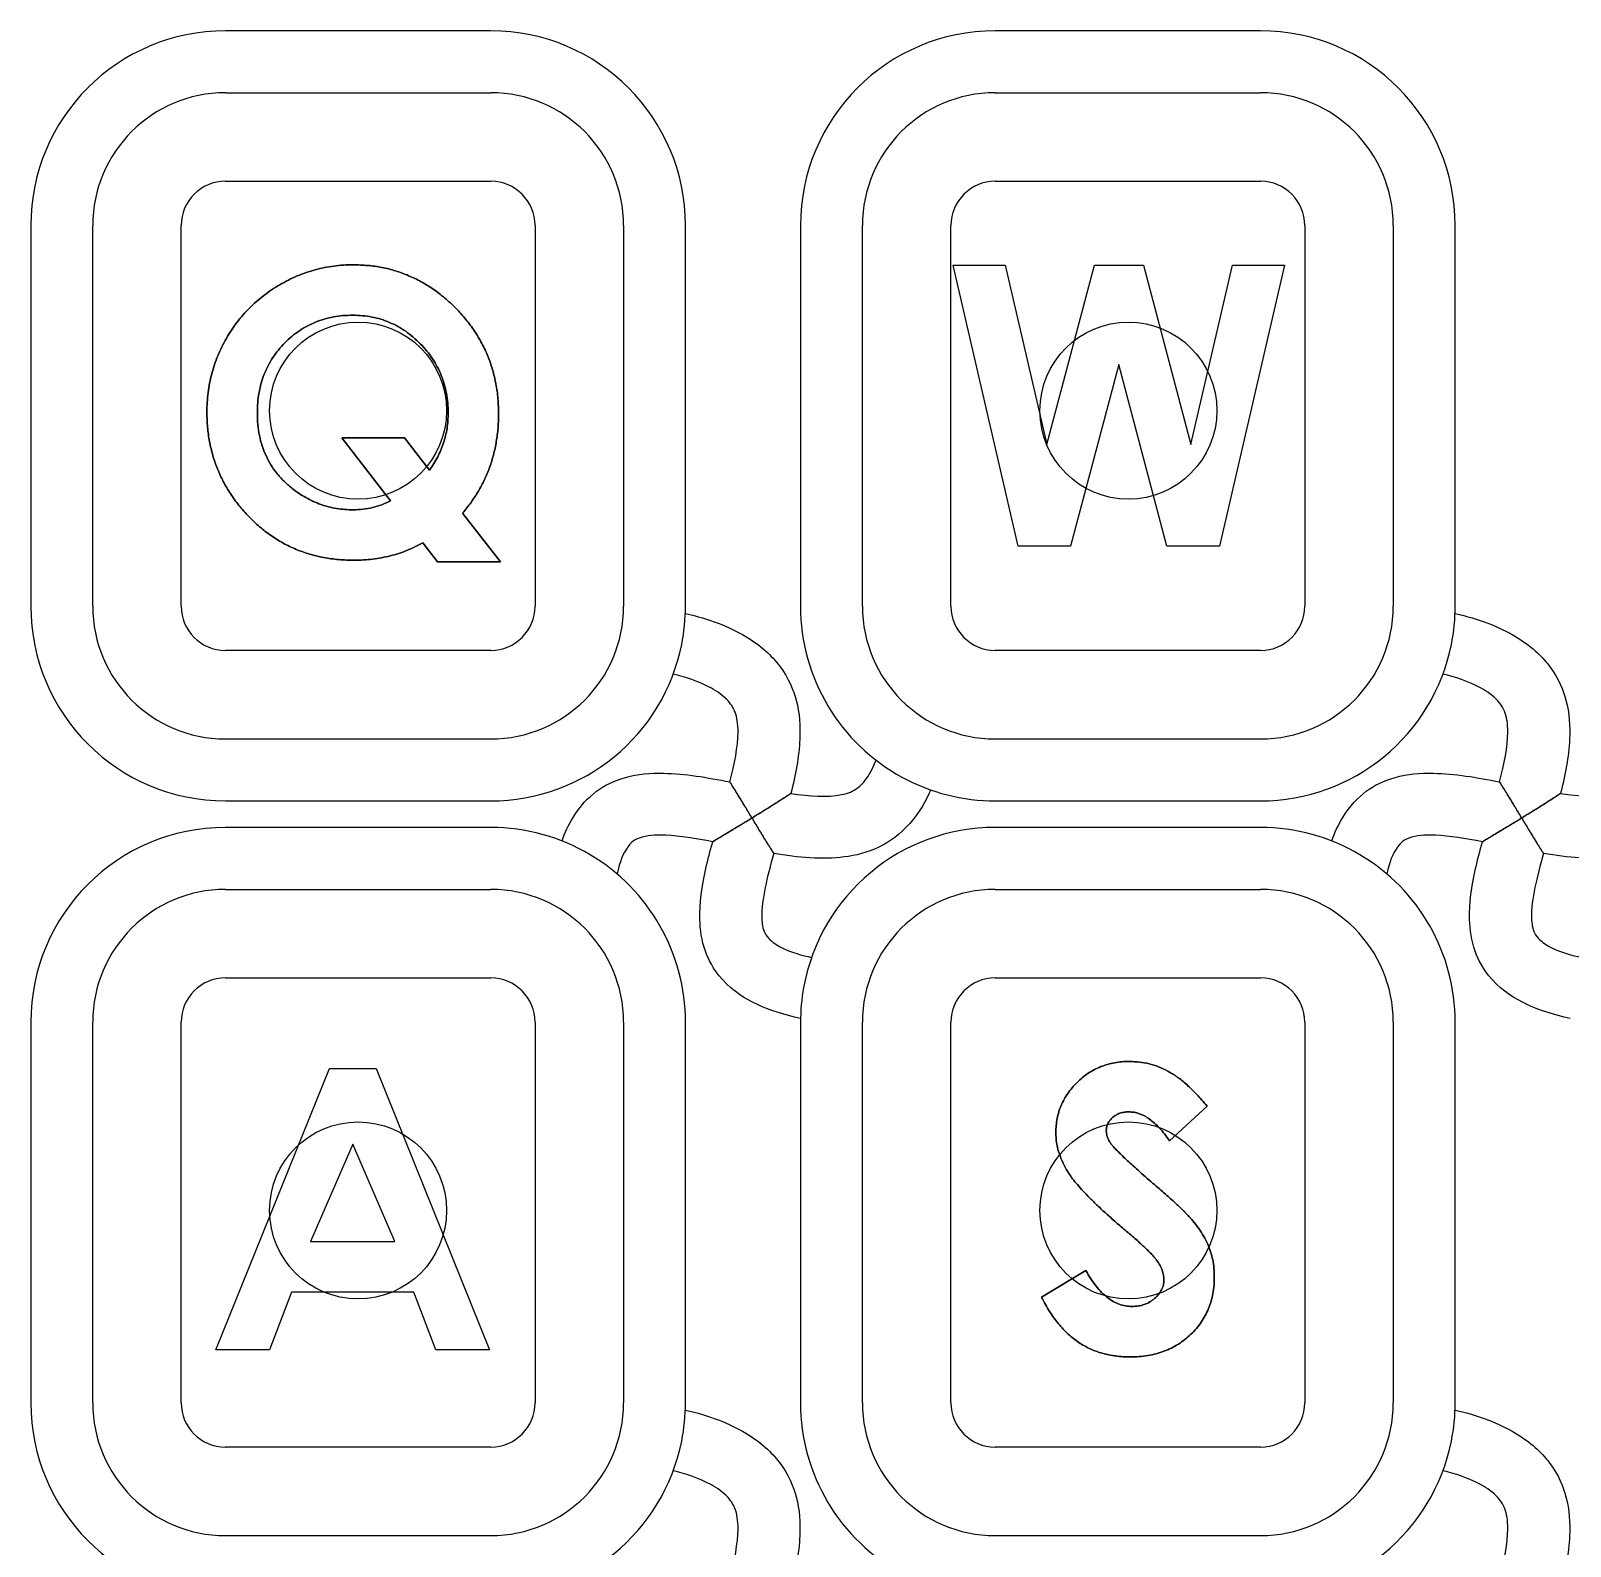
# Model space of a CAD drawing. Header units: millimetres. Extents: x -16.1 to 69.6, y -64.8 to -18.6.
# Drawn here: x -16.11 to 1.29, y -46.19 to -29.07 of the extents above; entities that cross this region are included whole.
import ezdxf

# ---------------------------------------------------------------- set-up
doc = ezdxf.new("R2010")
doc.units = ezdxf.units.MM
doc.linetypes.add('HIDDEN', pattern=[9.525, 6.35, -3.175])
doc.layers.get('0').update_dxf_attribs({"color": 137, "lineweight": 70, "true_color": 0x408080})
doc.layers.add('Hidden', color=254, linetype='HIDDEN', lineweight=70, true_color=0xd9d9d9)

msp = doc.modelspace()

# ---------------------------------------------------------------- linework, layer by layer
at = {"color": 254, "lineweight": -3, "true_color": 0xd9d9d9}
for p, q in [((-10.911, -29.074), (-13.911, -29.074)), ((-2.211, -29.074), (-5.211, -29.074)), ((-13.911, -29.774), (-10.911, -29.774)), ((-5.211, -29.774), (-2.211, -29.774)), ((-16.111, -31.274), (-16.111, -35.574)), ((-15.411, -35.574), (-15.411, -31.274)), ((-9.411, -31.274), (-9.411, -35.574)), ((-8.711, -35.574), (-8.711, -31.274)), ((-7.411, -31.274), (-7.411, -35.574)), ((-6.711, -35.574), (-6.711, -31.274)), ((-0.711, -31.274), (-0.711, -35.574)), ((-0.011, -35.574), (-0.011, -31.274)), ((-5.685, -31.721), (-5.097, -31.721)), ((-4.949, -34.896), (-5.685, -31.721)), ((-4.949, -34.896), (-5.685, -31.721)), ((-5.685, -31.721), (-5.097, -31.721)), ((-5.097, -31.721), (-4.627, -33.748)), ((-5.097, -31.721), (-4.627, -33.748)), ((-4.627, -33.748), (-4.088, -31.721)), ((-4.627, -33.748), (-4.088, -31.721)), ((-4.088, -31.721), (-3.534, -31.721)), ((-4.088, -31.721), (-3.534, -31.721)), ((-3.534, -31.721), (-2.998, -33.748)), ((-3.534, -31.721), (-2.998, -33.748)), ((-2.998, -33.748), (-2.53, -31.721)), ((-2.998, -33.748), (-2.53, -31.721)), ((-1.94, -31.721), (-2.675, -34.896)), ((-1.94, -31.721), (-2.675, -34.896)), ((-2.53, -31.721), (-1.94, -31.721)), ((-2.53, -31.721), (-1.94, -31.721)), ((-3.812, -32.844), (-4.358, -34.896)), ((-3.812, -32.844), (-4.358, -34.896)), ((-3.27, -34.896), (-3.812, -32.844)), ((-3.27, -34.896), (-3.812, -32.844)), ((-11.887, -33.671), (-12.596, -33.671)), ((-12.596, -33.671), (-12.044, -34.385)), ((-12.596, -33.671), (-11.887, -33.671)), ((-12.044, -34.385), (-12.596, -33.671)), ((-11.604, -34.037), (-11.887, -33.671)), ((-11.887, -33.671), (-11.604, -34.037)), ((-10.803, -35.074), (-11.23, -34.522)), ((-11.23, -34.522), (-10.803, -35.074)), ((-11.68, -34.858), (-11.512, -35.074)), ((-11.512, -35.074), (-11.68, -34.858)), ((-4.358, -34.896), (-4.949, -34.896)), ((-4.358, -34.896), (-4.949, -34.896)), ((-2.675, -34.896), (-3.27, -34.896)), ((-2.675, -34.896), (-3.27, -34.896)), ((-11.512, -35.074), (-10.803, -35.074)), ((-10.803, -35.074), (-11.512, -35.074)), ((-13.911, -37.074), (-10.911, -37.074)), ((-5.211, -37.074), (-2.211, -37.074)), ((-13.911, -37.774), (-10.911, -37.774)), ((-5.211, -37.774), (-2.211, -37.774)), ((-10.911, -38.074), (-13.911, -38.074)), ((-2.211, -38.074), (-5.211, -38.074)), ((-13.911, -38.774), (-10.911, -38.774)), ((-5.211, -38.774), (-2.211, -38.774)), ((-16.111, -40.274), (-16.111, -44.574)), ((-15.411, -44.574), (-15.411, -40.274)), ((-9.411, -40.274), (-9.411, -44.574)), ((-8.711, -44.574), (-8.711, -40.274)), ((-7.411, -40.274), (-7.411, -44.574)), ((-6.711, -44.574), (-6.711, -40.274)), ((-0.711, -40.274), (-0.711, -44.574)), ((-0.011, -44.574), (-0.011, -40.274)), ((-14.019, -43.974), (-12.736, -40.799)), ((-14.019, -43.974), (-12.736, -40.799)), ((-12.736, -40.799), (-12.207, -40.799)), ((-12.736, -40.799), (-12.207, -40.799)), ((-12.207, -40.799), (-10.925, -43.974)), ((-12.207, -40.799), (-10.925, -43.974)), ((-3.241, -41.613), (-2.815, -41.223)), ((-2.815, -41.223), (-3.241, -41.613)), ((-12.472, -41.651), (-12.948, -42.753)), ((-12.472, -41.651), (-12.948, -42.753)), ((-11.996, -42.753), (-12.472, -41.651)), ((-11.996, -42.753), (-12.472, -41.651)), ((-12.948, -42.753), (-11.996, -42.753)), ((-12.948, -42.753), (-11.996, -42.753)), ((-4.186, -43.078), (-4.688, -43.379)), ((-4.688, -43.379), (-4.186, -43.078)), ((-13.164, -43.323), (-13.411, -43.974)), ((-13.164, -43.323), (-13.411, -43.974)), ((-11.78, -43.323), (-13.164, -43.323)), ((-11.78, -43.323), (-13.164, -43.323)), ((-11.534, -43.974), (-11.78, -43.323)), ((-11.534, -43.974), (-11.78, -43.323)), ((-13.411, -43.974), (-14.019, -43.974)), ((-13.411, -43.974), (-14.019, -43.974)), ((-10.925, -43.974), (-11.534, -43.974)), ((-10.925, -43.974), (-11.534, -43.974)), ((-13.911, -46.074), (-10.911, -46.074)), ((-5.211, -46.074), (-2.211, -46.074))]:
    msp.add_line(p, q, dxfattribs=at)
for centre, radius, start, end in [((-13.911, -31.274), 2.2, 90, 180), ((-10.911, -31.274), 2.2, 360, 90), ((-5.211, -31.274), 2.2, 90, 180), ((-2.211, -31.274), 2.2, 360, 90), ((-13.911, -31.274), 1.5, 90, 180), ((-10.911, -31.274), 1.5, 360, 90), ((-5.211, -31.274), 1.5, 90, 180), ((-2.211, -31.274), 1.5, 360, 90), ((-13.911, -35.574), 2.2, 180, 270), ((-13.911, -35.574), 1.5, 180, 270), ((-10.911, -35.574), 1.5, 270, 360), ((-10.911, -35.574), 2.2, 348.6735, 360), ((-5.211, -35.574), 2.2, 180, 241.5672), ((-5.211, -35.574), 1.5, 180, 270), ((-2.211, -35.574), 1.5, 270, 360), ((-2.211, -35.574), 2.2, 348.6735, 360), ((-10.911, -35.574), 2.2, 270, 348.6735), ((-2.211, -35.574), 2.2, 270, 348.6735), ((-5.211, -35.574), 2.2, 241.5672, 270), ((-13.911, -40.274), 2.2, 90, 180), ((-10.911, -40.274), 2.2, 59.3326, 90), ((-5.211, -40.274), 2.2, 90, 169.6962), ((-2.211, -40.274), 2.2, 59.3326, 90), ((-10.911, -40.274), 2.2, 360, 59.3326), ((-2.211, -40.274), 2.2, 360, 59.3326), ((-13.911, -40.274), 1.5, 90, 180), ((-10.911, -40.274), 1.5, 360, 90), ((-5.211, -40.274), 1.5, 90, 180), ((-2.211, -40.274), 1.5, 360, 90), ((-5.211, -40.274), 2.2, 169.6962, 180), ((-13.911, -44.574), 2.2, 180, 270), ((-13.911, -44.574), 1.5, 180, 270), ((-10.911, -44.574), 1.5, 270, 360), ((-10.911, -44.574), 2.2, 348.6735, 360), ((-5.211, -44.574), 2.2, 180, 241.5672), ((-5.211, -44.574), 1.5, 180, 270), ((-2.211, -44.574), 1.5, 270, 360), ((-2.211, -44.574), 2.2, 348.6735, 360), ((-10.911, -44.574), 2.2, 270, 348.6735), ((-2.211, -44.574), 2.2, 270, 348.6735)]:
    msp.add_arc(centre, radius, start, end, dxfattribs=at)
for points, knots in [([(-12.467, -31.718), (-12.504, -31.718), (-12.577, -31.72), (-12.685, -31.73), (-12.791, -31.748), (-12.896, -31.772), (-12.999, -31.804), (-13.1, -31.843), (-13.199, -31.889), (-13.296, -31.942), (-13.389, -32), (-13.478, -32.064), (-13.562, -32.132), (-13.64, -32.206), (-13.713, -32.284), (-13.782, -32.367), (-13.843, -32.456), (-13.901, -32.548), (-13.953, -32.645), (-13.997, -32.744), (-14.036, -32.845), (-14.066, -32.948), (-14.091, -33.054), (-14.107, -33.162), (-14.119, -33.273), (-14.12, -33.348), (-14.12, -33.385)], [-1, -1, -1, -1, -0.957806, -0.916429, -0.875154, -0.834121, -0.792795, -0.751513, -0.709633, -0.667206, -0.624936, -0.583198, -0.541969, -0.500758, -0.459714, -0.418674, -0.377219, -0.335285, -0.293303, -0.251848, -0.210424, -0.16924, -0.127731, -0.085775, -0.043161, 0, 0, 0, 0]), ([(-14.12, -33.385), (-14.12, -33.348), (-14.119, -33.273), (-14.107, -33.162), (-14.091, -33.054), (-14.066, -32.948), (-14.036, -32.845), (-13.997, -32.744), (-13.953, -32.645), (-13.901, -32.548), (-13.843, -32.456), (-13.782, -32.367), (-13.713, -32.284), (-13.64, -32.206), (-13.562, -32.132), (-13.478, -32.064), (-13.389, -32), (-13.296, -31.942), (-13.199, -31.889), (-13.1, -31.843), (-12.999, -31.804), (-12.896, -31.772), (-12.791, -31.748), (-12.685, -31.73), (-12.577, -31.72), (-12.504, -31.718), (-12.467, -31.718)], [0, 0, 0, 0, 0.043161, 0.085775, 0.127731, 0.16924, 0.210424, 0.251848, 0.293303, 0.335285, 0.377219, 0.418674, 0.459714, 0.500758, 0.541969, 0.583198, 0.624936, 0.667206, 0.709633, 0.751513, 0.792795, 0.834121, 0.875154, 0.916429, 0.957806, 1, 1, 1, 1]), ([(-10.823, -33.402), (-10.825, -33.345), (-10.827, -33.231), (-10.851, -33.064), (-10.889, -32.904), (-10.941, -32.75), (-11.011, -32.604), (-11.094, -32.464), (-11.193, -32.331), (-11.306, -32.206), (-11.429, -32.092), (-11.559, -31.992), (-11.696, -31.907), (-11.839, -31.838), (-11.987, -31.783), (-12.142, -31.745), (-12.303, -31.722), (-12.412, -31.719), (-12.467, -31.718)], [-1, -1, -1, -1, -0.9338585, -0.8698532, -0.8074521, -0.7455309, -0.6840233, -0.6220297, -0.5591579, -0.4943154, -0.429682, -0.3672946, -0.3060852, -0.2458927, -0.1856409, -0.1250716, -0.063472, 0, 0, 0, 0]), ([(-12.467, -31.718), (-12.412, -31.719), (-12.303, -31.722), (-12.142, -31.745), (-11.987, -31.783), (-11.839, -31.838), (-11.696, -31.907), (-11.559, -31.992), (-11.429, -32.092), (-11.306, -32.206), (-11.193, -32.331), (-11.094, -32.464), (-11.011, -32.604), (-10.941, -32.75), (-10.889, -32.904), (-10.851, -33.064), (-10.827, -33.231), (-10.825, -33.345), (-10.823, -33.402)], [0, 0, 0, 0, 0.063472, 0.1250716, 0.1856409, 0.2458927, 0.3060852, 0.3672946, 0.429682, 0.4943154, 0.5591579, 0.6220297, 0.6840233, 0.7455309, 0.8074521, 0.8698532, 0.9338585, 1, 1, 1, 1]), ([(-13.55, -33.393), (-13.549, -33.354), (-13.548, -33.277), (-13.532, -33.164), (-13.509, -33.056), (-13.475, -32.954), (-13.43, -32.857), (-13.377, -32.765), (-13.313, -32.679), (-13.241, -32.598), (-13.162, -32.526), (-13.077, -32.462), (-12.987, -32.408), (-12.893, -32.364), (-12.793, -32.329), (-12.689, -32.305), (-12.581, -32.29), (-12.507, -32.288), (-12.469, -32.287)], [-1, -1, -1, -1, -0.931897, -0.866618, -0.802911, -0.740922, -0.679864, -0.618552, -0.556982, -0.494217, -0.431478, -0.370279, -0.310233, -0.250177, -0.189811, -0.128255, -0.065163, 0, 0, 0, 0]), ([(-12.469, -32.287), (-12.507, -32.288), (-12.581, -32.29), (-12.689, -32.305), (-12.793, -32.329), (-12.893, -32.364), (-12.987, -32.408), (-13.077, -32.462), (-13.162, -32.526), (-13.241, -32.598), (-13.313, -32.679), (-13.377, -32.765), (-13.43, -32.857), (-13.475, -32.954), (-13.509, -33.056), (-13.532, -33.164), (-13.548, -33.277), (-13.549, -33.354), (-13.55, -33.393)], [0, 0, 0, 0, 0.065163, 0.128255, 0.189811, 0.250177, 0.310233, 0.370279, 0.431478, 0.494217, 0.556982, 0.618552, 0.679864, 0.740922, 0.802911, 0.866618, 0.931897, 1, 1, 1, 1]), ([(-12.469, -32.287), (-12.433, -32.288), (-12.361, -32.29), (-12.255, -32.306), (-12.153, -32.331), (-12.055, -32.367), (-11.961, -32.412), (-11.872, -32.468), (-11.787, -32.534), (-11.707, -32.609), (-11.633, -32.691), (-11.569, -32.778), (-11.514, -32.87), (-11.47, -32.966), (-11.436, -33.067), (-11.411, -33.171), (-11.396, -33.281), (-11.394, -33.355), (-11.393, -33.393)], [-1, -1, -1, -1, -0.936204, -0.874061, -0.813404, -0.753039, -0.692555, -0.631485, -0.569158, -0.504675, -0.440122, -0.37706, -0.315425, -0.253915, -0.192401, -0.129943, -0.066016, 0, 0, 0, 0]), ([(-11.393, -33.393), (-11.394, -33.355), (-11.396, -33.281), (-11.411, -33.171), (-11.436, -33.067), (-11.47, -32.966), (-11.514, -32.87), (-11.569, -32.778), (-11.633, -32.691), (-11.707, -32.609), (-11.787, -32.534), (-11.872, -32.468), (-11.961, -32.412), (-12.055, -32.367), (-12.153, -32.331), (-12.255, -32.306), (-12.361, -32.29), (-12.433, -32.288), (-12.469, -32.287)], [0, 0, 0, 0, 0.066016, 0.129943, 0.192401, 0.253915, 0.315425, 0.37706, 0.440122, 0.504675, 0.569158, 0.631485, 0.692555, 0.753039, 0.813404, 0.874061, 0.936204, 1, 1, 1, 1]), ([(-14.12, -33.385), (-14.119, -33.441), (-14.116, -33.552), (-14.093, -33.714), (-14.056, -33.871), (-14.004, -34.022), (-13.937, -34.167), (-13.855, -34.305), (-13.759, -34.438), (-13.648, -34.563), (-13.527, -34.679), (-13.397, -34.779), (-13.259, -34.865), (-13.113, -34.935), (-12.96, -34.989), (-12.798, -35.027), (-12.63, -35.051), (-12.515, -35.054), (-12.456, -35.055)], [-1, -1, -1, -1, -0.9360184, -0.8739427, -0.812752, -0.7525725, -0.6920202, -0.6310247, -0.5687962, -0.504638, -0.4405886, -0.378266, -0.3167257, -0.2555422, -0.1939005, -0.1311846, -0.066884, 0, 0, 0, 0]), ([(-12.456, -35.055), (-12.515, -35.054), (-12.63, -35.051), (-12.798, -35.027), (-12.96, -34.989), (-13.113, -34.935), (-13.259, -34.865), (-13.397, -34.779), (-13.527, -34.679), (-13.648, -34.563), (-13.759, -34.438), (-13.855, -34.305), (-13.937, -34.167), (-14.004, -34.022), (-14.056, -33.871), (-14.093, -33.714), (-14.116, -33.552), (-14.119, -33.441), (-14.12, -33.385)], [0, 0, 0, 0, 0.066884, 0.1311846, 0.1939005, 0.2555422, 0.3167257, 0.378266, 0.4405886, 0.504638, 0.5687962, 0.6310247, 0.6920202, 0.7525725, 0.812752, 0.8739427, 0.9360184, 1, 1, 1, 1]), ([(-13.159, -34.241), (-13.19, -34.215), (-13.252, -34.163), (-13.332, -34.073), (-13.4, -33.978), (-13.454, -33.874), (-13.498, -33.764), (-13.529, -33.646), (-13.547, -33.522), (-13.549, -33.436), (-13.55, -33.393)], [-1, -1, -1, -1, -0.873503, -0.750765, -0.630171, -0.509749, -0.388315, -0.264099, -0.134756, 0, 0, 0, 0]), ([(-13.55, -33.393), (-13.549, -33.436), (-13.547, -33.522), (-13.529, -33.646), (-13.498, -33.764), (-13.454, -33.874), (-13.4, -33.978), (-13.332, -34.073), (-13.252, -34.163), (-13.19, -34.215), (-13.159, -34.241)], [0, 0, 0, 0, 0.134756, 0.264099, 0.388315, 0.509749, 0.630171, 0.750765, 0.873503, 1, 1, 1, 1]), ([(-11.393, -33.393), (-11.394, -33.422), (-11.395, -33.48), (-11.405, -33.565), (-11.422, -33.649), (-11.445, -33.731), (-11.475, -33.811), (-11.511, -33.888), (-11.554, -33.965), (-11.587, -34.013), (-11.604, -34.037)], [-1, -1, -1, -1, -0.873544, -0.749061, -0.624961, -0.50231, -0.379125, -0.254913, -0.128942, 0, 0, 0, 0]), ([(-11.604, -34.037), (-11.587, -34.013), (-11.554, -33.965), (-11.511, -33.888), (-11.475, -33.811), (-11.445, -33.731), (-11.422, -33.649), (-11.405, -33.565), (-11.395, -33.48), (-11.394, -33.422), (-11.393, -33.393)], [0, 0, 0, 0, 0.128942, 0.254913, 0.379125, 0.50231, 0.624961, 0.749061, 0.873544, 1, 1, 1, 1]), ([(-11.23, -34.522), (-11.198, -34.482), (-11.133, -34.404), (-11.051, -34.277), (-10.98, -34.145), (-10.923, -34.007), (-10.878, -33.864), (-10.847, -33.715), (-10.827, -33.56), (-10.824, -33.456), (-10.823, -33.402)], [-1, -1, -1, -1, -0.87397, -0.749815, -0.627839, -0.505616, -0.383037, -0.258056, -0.131206, 0, 0, 0, 0]), ([(-10.823, -33.402), (-10.824, -33.456), (-10.827, -33.56), (-10.847, -33.715), (-10.878, -33.864), (-10.923, -34.007), (-10.98, -34.145), (-11.051, -34.277), (-11.133, -34.404), (-11.198, -34.482), (-11.23, -34.522)], [0, 0, 0, 0, 0.131206, 0.258056, 0.383037, 0.505616, 0.627839, 0.749815, 0.87397, 1, 1, 1, 1]), ([(-12.465, -34.486), (-12.497, -34.485), (-12.56, -34.483), (-12.654, -34.471), (-12.745, -34.453), (-12.833, -34.426), (-12.919, -34.391), (-13.002, -34.349), (-13.083, -34.3), (-13.134, -34.261), (-13.159, -34.241)], [-1, -1, -1, -1, -0.8719792, -0.7473586, -0.6235787, -0.5013773, -0.3782019, -0.2546919, -0.1284322, 0, 0, 0, 0]), ([(-13.159, -34.241), (-13.134, -34.261), (-13.083, -34.3), (-13.002, -34.349), (-12.919, -34.391), (-12.833, -34.426), (-12.745, -34.453), (-12.654, -34.471), (-12.56, -34.483), (-12.497, -34.485), (-12.465, -34.486)], [0, 0, 0, 0, 0.1284322, 0.2546919, 0.3782019, 0.5013773, 0.6235787, 0.7473586, 0.8719792, 1, 1, 1, 1]), ([(-12.044, -34.385), (-12.077, -34.401), (-12.143, -34.431), (-12.248, -34.462), (-12.355, -34.482), (-12.428, -34.484), (-12.465, -34.486)], [-1, -1, -1, -1, -0.74988, -0.501639, -0.252738, 0, 0, 0, 0]), ([(-12.465, -34.486), (-12.428, -34.484), (-12.355, -34.482), (-12.248, -34.462), (-12.143, -34.431), (-12.077, -34.401), (-12.044, -34.385)], [0, 0, 0, 0, 0.252738, 0.501639, 0.74988, 1, 1, 1, 1]), ([(-12.456, -35.055), (-12.421, -35.055), (-12.351, -35.053), (-12.248, -35.045), (-12.147, -35.028), (-12.048, -35.007), (-11.952, -34.98), (-11.859, -34.945), (-11.768, -34.905), (-11.709, -34.873), (-11.68, -34.858)], [-1, -1, -1, -1, -0.869667, -0.741276, -0.615738, -0.491205, -0.368746, -0.245846, -0.123213, 0, 0, 0, 0]), ([(-11.68, -34.858), (-11.709, -34.873), (-11.768, -34.905), (-11.859, -34.945), (-11.952, -34.98), (-12.048, -35.007), (-12.147, -35.028), (-12.248, -35.045), (-12.351, -35.053), (-12.421, -35.055), (-12.456, -35.055)], [0, 0, 0, 0, 0.123213, 0.245846, 0.368746, 0.491205, 0.615738, 0.741276, 0.869667, 1, 1, 1, 1]), ([(-8.712, -35.656), (-8.447, -35.717), (-8.219, -35.803), (-7.857, -36.02), (-7.736, -36.134), (-7.541, -36.39), (-7.488, -36.528), (-7.421, -36.782), (-7.412, -36.932), (-7.428, -37.275), (-7.467, -37.481), (-7.52, -37.69)], [0.000002828, 0.000002828, 0.000002828, 0.000002828, 0.000819456, 0.000819456, 0.001568226, 0.001568226, 0.002499015, 0.002499015, 0.003742134, 0.003742134, 0.005425656, 0.005425656, 0.005425656, 0.005425656]), ([(-0.012, -35.656), (0.253, -35.717), (0.481, -35.803), (0.843, -36.02), (0.964, -36.134), (1.159, -36.39), (1.212, -36.528), (1.279, -36.782), (1.288, -36.932), (1.272, -37.275), (1.233, -37.481), (1.18, -37.69)], [0.000002828, 0.000002828, 0.000002828, 0.000002828, 0.000819456, 0.000819456, 0.001568226, 0.001568226, 0.002499015, 0.002499015, 0.003742134, 0.003742134, 0.005425656, 0.005425656, 0.005425656, 0.005425656]), ([(-8.209, -37.56), (-8.156, -37.356), (-8.118, -37.162), (-8.116, -36.9), (-8.129, -36.828), (-8.163, -36.738), (-8.185, -36.693), (-8.283, -36.586), (-8.35, -36.538), (-8.559, -36.423), (-8.723, -36.373), (-8.849, -36.343)], [0.000327034, 0.000327034, 0.000327034, 0.000327034, 0.000976371, 0.000976371, 0.001368265, 0.001368265, 0.001620602, 0.001620602, 0.001917694, 0.001917694, 0.002526456, 0.002526456, 0.002526456, 0.002526456]), ([(0.491, -37.56), (0.544, -37.356), (0.582, -37.162), (0.584, -36.9), (0.571, -36.828), (0.537, -36.738), (0.515, -36.693), (0.417, -36.586), (0.35, -36.538), (0.141, -36.423), (-0.023, -36.373), (-0.149, -36.343)], [0.000327034, 0.000327034, 0.000327034, 0.000327034, 0.000976371, 0.000976371, 0.001368265, 0.001368265, 0.001620602, 0.001620602, 0.001917694, 0.001917694, 0.002526456, 0.002526456, 0.002526456, 0.002526456]), ([(-7.52, -37.69), (-7.305, -37.722), (-7.102, -37.735), (-6.866, -37.687), (-6.816, -37.662), (-6.748, -37.615), (-6.707, -37.58), (-6.615, -37.452), (-6.58, -37.376), (-6.557, -37.314)], [0.000381157, 0.000381157, 0.000381157, 0.000381157, 0.001045418, 0.001045418, 0.001394921, 0.001394921, 0.001747637, 0.001747637, 0.002152629, 0.002152629, 0.002152629, 0.002152629]), ([(1.18, -37.69), (1.395, -37.722), (1.598, -37.735), (1.834, -37.687), (1.884, -37.662), (1.952, -37.615), (1.993, -37.58), (2.085, -37.452), (2.12, -37.376), (2.143, -37.314)], [0.000381157, 0.000381157, 0.000381157, 0.000381157, 0.001045418, 0.001045418, 0.001394921, 0.001394921, 0.001747637, 0.001747637, 0.002152629, 0.002152629, 0.002152629, 0.002152629]), ([(-10.106, -38.226), (-10.074, -38.134), (-10.033, -38.045), (-9.902, -37.83), (-9.81, -37.735), (-9.63, -37.602), (-9.524, -37.546), (-9.251, -37.471), (-9.106, -37.459), (-8.719, -37.466), (-8.465, -37.509), (-8.209, -37.56)], [0.000236586, 0.000236586, 0.000236586, 0.000236586, 0.000528899, 0.000528899, 0.000990963, 0.000990963, 0.001412118, 0.001412118, 0.001840691, 0.001840691, 0.002531894, 0.002531894, 0.002531894, 0.002531894]), ([(-7.96, -37.967), (-7.983, -37.928), (-8.019, -37.87), (-8.066, -37.792), (-8.101, -37.734), (-8.149, -37.656), (-8.185, -37.598), (-8.209, -37.56)], [-0.0000034663, -0.0000034663, -0.0000034663, -0.0000034663, 0.0002105346, 0.000317535, 0.0004245354, 0.0005315359, 0.0007455367, 0.0007455367, 0.0007455367, 0.0007455367]), ([(-1.406, -38.226), (-1.374, -38.134), (-1.333, -38.045), (-1.202, -37.83), (-1.11, -37.735), (-0.93, -37.602), (-0.824, -37.546), (-0.551, -37.471), (-0.406, -37.459), (-0.019, -37.466), (0.235, -37.509), (0.491, -37.56)], [0.000236586, 0.000236586, 0.000236586, 0.000236586, 0.000528899, 0.000528899, 0.000990963, 0.000990963, 0.001412118, 0.001412118, 0.001840691, 0.001840691, 0.002531894, 0.002531894, 0.002531894, 0.002531894]), ([(0.74, -37.967), (0.717, -37.928), (0.681, -37.87), (0.634, -37.792), (0.599, -37.734), (0.551, -37.656), (0.515, -37.598), (0.491, -37.56)], [-0.0000034663, -0.0000034663, -0.0000034663, -0.0000034663, 0.0002105346, 0.000317535, 0.0004245354, 0.0005315359, 0.0007455367, 0.0007455367, 0.0007455367, 0.0007455367]), ([(-7.52, -37.69), (-7.561, -37.718), (-7.623, -37.758), (-7.707, -37.811), (-7.77, -37.851), (-7.854, -37.903), (-7.917, -37.941), (-7.96, -37.967)], [0.0007914947, 0.0007914947, 0.0007914947, 0.0007914947, 0.0010182635, 0.0011316479, 0.0012450324, 0.0013584168, 0.0015851857, 0.0015851857, 0.0015851857, 0.0015851857]), ([(-5.938, -37.649), (-5.991, -37.772), (-6.068, -37.908), (-6.285, -38.152), (-6.402, -38.237), (-6.656, -38.359), (-6.791, -38.392), (-7.166, -38.439), (-7.435, -38.414), (-7.713, -38.369)], [0.000092008, 0.000092008, 0.000092008, 0.000092008, 0.000456488, 0.000456488, 0.000803951, 0.000803951, 0.001166887, 0.001166887, 0.001880234, 0.001880234, 0.001880234, 0.001880234]), ([(1.18, -37.69), (1.139, -37.718), (1.077, -37.758), (0.993, -37.811), (0.93, -37.851), (0.846, -37.903), (0.783, -37.941), (0.74, -37.967)], [0.0007914947, 0.0007914947, 0.0007914947, 0.0007914947, 0.0010182635, 0.0011316479, 0.0012450324, 0.0013584168, 0.0015851857, 0.0015851857, 0.0015851857, 0.0015851857]), ([(2.762, -37.649), (2.709, -37.772), (2.632, -37.908), (2.415, -38.152), (2.298, -38.237), (2.044, -38.359), (1.909, -38.392), (1.534, -38.439), (1.265, -38.414), (0.987, -38.369)], [0.000092008, 0.000092008, 0.000092008, 0.000092008, 0.000456488, 0.000456488, 0.000803951, 0.000803951, 0.001166887, 0.001166887, 0.001880234, 0.001880234, 0.001880234, 0.001880234]), ([(-8.403, -38.235), (-8.361, -38.209), (-8.298, -38.171), (-8.213, -38.12), (-8.15, -38.082), (-8.065, -38.031), (-8.002, -37.993), (-7.96, -37.967)], [0.0007893728, 0.0007893728, 0.0007893728, 0.0007893728, 0.0010155213, 0.0011285956, 0.0012416698, 0.0013547441, 0.0015808926, 0.0015808926, 0.0015808926, 0.0015808926]), ([(-7.96, -37.967), (-7.937, -38.005), (-7.902, -38.063), (-7.855, -38.14), (-7.82, -38.197), (-7.773, -38.274), (-7.737, -38.331), (-7.713, -38.369)], [-0.0000034661, -0.0000034661, -0.0000034661, -0.0000034661, 0.0002097471, 0.0003163537, 0.0004229602, 0.0005295668, 0.00074278, 0.00074278, 0.00074278, 0.00074278]), ([(0.297, -38.235), (0.339, -38.209), (0.402, -38.171), (0.487, -38.12), (0.55, -38.082), (0.635, -38.031), (0.698, -37.993), (0.74, -37.967)], [0.0007893728, 0.0007893728, 0.0007893728, 0.0007893728, 0.0010155213, 0.0011285956, 0.0012416698, 0.0013547441, 0.0015808926, 0.0015808926, 0.0015808926, 0.0015808926]), ([(0.74, -37.967), (0.763, -38.005), (0.798, -38.063), (0.845, -38.14), (0.88, -38.197), (0.927, -38.274), (0.963, -38.331), (0.987, -38.369)], [-0.0000034661, -0.0000034661, -0.0000034661, -0.0000034661, 0.0002097471, 0.0003163537, 0.0004229602, 0.0005295668, 0.00074278, 0.00074278, 0.00074278, 0.00074278]), ([(-8.403, -38.235), (-8.594, -38.199), (-8.775, -38.169), (-9.011, -38.159), (-9.115, -38.16), (-9.251, -38.197), (-9.282, -38.214), (-9.324, -38.247), (-9.351, -38.273), (-9.436, -38.407), (-9.468, -38.523), (-9.484, -38.599)], [0.000387385, 0.000387385, 0.000387385, 0.000387385, 0.000988069, 0.000988069, 0.001280582, 0.001280582, 0.001454996, 0.001454996, 0.001624699, 0.001624699, 0.001965327, 0.001965327, 0.001965327, 0.001965327]), ([(-7.41, -40.231), (-7.598, -40.192), (-7.763, -40.14), (-8.028, -40.014), (-8.172, -39.927), (-8.4, -39.675), (-8.455, -39.557), (-8.529, -39.35), (-8.545, -39.227), (-8.553, -38.93), (-8.526, -38.738), (-8.458, -38.439), (-8.431, -38.337), (-8.403, -38.235)], [0.000002739, 0.000002739, 0.000002739, 0.000002739, 0.000579261, 0.000579261, 0.00107504, 0.00107504, 0.001516362, 0.001516362, 0.002133538, 0.002133538, 0.003101776, 0.003101776, 0.003591375, 0.003591375, 0.003591375, 0.003591375]), ([(0.297, -38.235), (0.106, -38.199), (-0.075, -38.169), (-0.311, -38.159), (-0.415, -38.16), (-0.551, -38.197), (-0.582, -38.214), (-0.624, -38.247), (-0.651, -38.273), (-0.736, -38.407), (-0.768, -38.523), (-0.784, -38.599)], [0.000387385, 0.000387385, 0.000387385, 0.000387385, 0.000988069, 0.000988069, 0.001280582, 0.001280582, 0.001454996, 0.001454996, 0.001624699, 0.001624699, 0.001965327, 0.001965327, 0.001965327, 0.001965327]), ([(1.29, -40.231), (1.102, -40.192), (0.937, -40.14), (0.672, -40.014), (0.528, -39.927), (0.3, -39.675), (0.245, -39.557), (0.171, -39.35), (0.155, -39.227), (0.147, -38.93), (0.174, -38.738), (0.242, -38.439), (0.269, -38.337), (0.297, -38.235)], [0.000002739, 0.000002739, 0.000002739, 0.000002739, 0.000579261, 0.000579261, 0.00107504, 0.00107504, 0.001516362, 0.001516362, 0.002133538, 0.002133538, 0.003101776, 0.003101776, 0.003591375, 0.003591375, 0.003591375, 0.003591375]), ([(-7.713, -38.369), (-7.789, -38.634), (-7.852, -38.892), (-7.848, -39.134), (-7.843, -39.197), (-7.813, -39.271), (-7.798, -39.299), (-7.729, -39.371), (-7.678, -39.403), (-7.52, -39.485), (-7.385, -39.521), (-7.285, -39.542)], [0.000314466, 0.000314466, 0.000314466, 0.000314466, 0.001136934, 0.001136934, 0.001344298, 0.001344298, 0.001436388, 0.001436388, 0.001557454, 0.001557454, 0.001859731, 0.001859731, 0.001859731, 0.001859731]), ([(0.987, -38.369), (0.911, -38.634), (0.848, -38.892), (0.852, -39.134), (0.857, -39.197), (0.887, -39.271), (0.902, -39.299), (0.971, -39.371), (1.022, -39.403), (1.18, -39.485), (1.315, -39.521), (1.415, -39.542)], [0.000314466, 0.000314466, 0.000314466, 0.000314466, 0.001136934, 0.001136934, 0.001344298, 0.001344298, 0.001436388, 0.001436388, 0.001557454, 0.001557454, 0.001859731, 0.001859731, 0.001859731, 0.001859731]), ([(-3.692, -40.718), (-3.72, -40.718), (-3.777, -40.72), (-3.86, -40.731), (-3.94, -40.749), (-4.017, -40.775), (-4.09, -40.809), (-4.159, -40.85), (-4.225, -40.899), (-4.286, -40.954), (-4.341, -41.014), (-4.391, -41.078), (-4.432, -41.145), (-4.466, -41.214), (-4.493, -41.287), (-4.511, -41.363), (-4.523, -41.442), (-4.524, -41.496), (-4.525, -41.523)], [-1, -1, -1, -1, -0.932887, -0.868252, -0.804991, -0.742473, -0.680495, -0.618605, -0.555499, -0.491262, -0.427421, -0.3652, -0.304319, -0.244567, -0.184841, -0.124457, -0.063173, 0, 0, 0, 0]), ([(-4.525, -41.523), (-4.524, -41.496), (-4.523, -41.442), (-4.511, -41.363), (-4.493, -41.287), (-4.466, -41.214), (-4.432, -41.145), (-4.391, -41.078), (-4.341, -41.014), (-4.286, -40.954), (-4.225, -40.899), (-4.159, -40.85), (-4.09, -40.809), (-4.017, -40.775), (-3.94, -40.749), (-3.86, -40.731), (-3.777, -40.72), (-3.72, -40.718), (-3.692, -40.718)], [0, 0, 0, 0, 0.063173, 0.124457, 0.184841, 0.244567, 0.304319, 0.3652, 0.427421, 0.491262, 0.555499, 0.618605, 0.680495, 0.742473, 0.804991, 0.868252, 0.932887, 1, 1, 1, 1]), ([(-2.815, -41.223), (-2.835, -41.2), (-2.873, -41.155), (-2.931, -41.091), (-2.989, -41.033), (-3.044, -40.98), (-3.099, -40.933), (-3.153, -40.892), (-3.206, -40.856), (-3.275, -40.817), (-3.362, -40.776), (-3.47, -40.743), (-3.58, -40.722), (-3.654, -40.719), (-3.692, -40.718)], [-1, -1, -1, -1, -0.913133, -0.830753, -0.753159, -0.679821, -0.611431, -0.546559, -0.485857, -0.428556, -0.319777, -0.212977, -0.10691, 0, 0, 0, 0]), ([(-3.692, -40.718), (-3.654, -40.719), (-3.58, -40.722), (-3.47, -40.743), (-3.362, -40.776), (-3.275, -40.817), (-3.206, -40.856), (-3.153, -40.892), (-3.099, -40.933), (-3.044, -40.98), (-2.989, -41.033), (-2.931, -41.091), (-2.873, -41.155), (-2.835, -41.2), (-2.815, -41.223)], [0, 0, 0, 0, 0.10691, 0.212977, 0.319777, 0.428556, 0.485857, 0.546559, 0.611431, 0.679821, 0.753159, 0.830753, 0.913133, 1, 1, 1, 1]), ([(-3.955, -41.495), (-3.954, -41.482), (-3.952, -41.456), (-3.938, -41.418), (-3.914, -41.383), (-3.884, -41.35), (-3.845, -41.322), (-3.801, -41.301), (-3.751, -41.289), (-3.716, -41.288), (-3.698, -41.287)], [-1, -1, -1, -1, -0.893266, -0.784401, -0.671583, -0.54738, -0.416634, -0.285993, -0.148126, 0, 0, 0, 0]), ([(-3.698, -41.287), (-3.716, -41.288), (-3.751, -41.289), (-3.801, -41.301), (-3.845, -41.322), (-3.884, -41.35), (-3.914, -41.383), (-3.938, -41.418), (-3.952, -41.456), (-3.954, -41.482), (-3.955, -41.495)], [0, 0, 0, 0, 0.148126, 0.285993, 0.416634, 0.54738, 0.671583, 0.784401, 0.893266, 1, 1, 1, 1]), ([(-3.698, -41.287), (-3.679, -41.288), (-3.639, -41.29), (-3.581, -41.307), (-3.522, -41.332), (-3.465, -41.369), (-3.408, -41.415), (-3.351, -41.472), (-3.295, -41.538), (-3.26, -41.587), (-3.241, -41.613)], [-1, -1, -1, -1, -0.900293, -0.797573, -0.689077, -0.573381, -0.448433, -0.311824, -0.16242, 0, 0, 0, 0]), ([(-3.241, -41.613), (-3.26, -41.587), (-3.295, -41.538), (-3.351, -41.472), (-3.408, -41.415), (-3.465, -41.369), (-3.522, -41.332), (-3.581, -41.307), (-3.639, -41.29), (-3.679, -41.288), (-3.698, -41.287)], [0, 0, 0, 0, 0.16242, 0.311824, 0.448433, 0.573381, 0.689077, 0.797573, 0.900293, 1, 1, 1, 1]), ([(-4.525, -41.523), (-4.523, -41.561), (-4.52, -41.639), (-4.49, -41.755), (-4.443, -41.871), (-4.39, -41.967), (-4.334, -42.047), (-4.28, -42.113), (-4.215, -42.186), (-4.138, -42.264), (-4.051, -42.35), (-3.952, -42.44), (-3.843, -42.537), (-3.765, -42.603), (-3.725, -42.637)], [-1, -1, -1, -1, -0.918925, -0.835278, -0.747804, -0.654726, -0.602523, -0.54214, -0.473447, -0.395959, -0.309902, -0.215201, -0.112125, 0, 0, 0, 0]), ([(-3.725, -42.637), (-3.765, -42.603), (-3.843, -42.537), (-3.952, -42.44), (-4.051, -42.35), (-4.138, -42.264), (-4.215, -42.186), (-4.28, -42.113), (-4.334, -42.047), (-4.39, -41.967), (-4.443, -41.871), (-4.49, -41.755), (-4.52, -41.639), (-4.523, -41.561), (-4.525, -41.523)], [0, 0, 0, 0, 0.112125, 0.215201, 0.309902, 0.395959, 0.473447, 0.54214, 0.602523, 0.654726, 0.747804, 0.835278, 0.918925, 1, 1, 1, 1]), ([(-3.902, -41.647), (-3.91, -41.636), (-3.926, -41.612), (-3.942, -41.574), (-3.953, -41.535), (-3.954, -41.509), (-3.955, -41.495)], [-1, -1, -1, -1, -0.737838, -0.487115, -0.241881, 0, 0, 0, 0]), ([(-3.955, -41.495), (-3.954, -41.509), (-3.953, -41.535), (-3.942, -41.574), (-3.926, -41.612), (-3.91, -41.636), (-3.902, -41.647)], [0, 0, 0, 0, 0.241881, 0.487115, 0.737838, 1, 1, 1, 1]), ([(-3.471, -42.057), (-3.499, -42.032), (-3.554, -41.984), (-3.63, -41.916), (-3.698, -41.855), (-3.756, -41.8), (-3.806, -41.753), (-3.846, -41.711), (-3.878, -41.678), (-3.895, -41.657), (-3.902, -41.647)], [-1, -1, -1, -1, -0.809243, -0.635967, -0.483179, -0.349411, -0.233805, -0.136349, -0.059234, 0, 0, 0, 0]), ([(-3.902, -41.647), (-3.895, -41.657), (-3.878, -41.678), (-3.846, -41.711), (-3.806, -41.753), (-3.756, -41.8), (-3.698, -41.855), (-3.63, -41.916), (-3.554, -41.984), (-3.499, -42.032), (-3.471, -42.057)], [0, 0, 0, 0, 0.059234, 0.136349, 0.233805, 0.349411, 0.483179, 0.635967, 0.809243, 1, 1, 1, 1]), ([(-3.062, -42.423), (-3.069, -42.416), (-3.087, -42.398), (-3.117, -42.37), (-3.156, -42.334), (-3.202, -42.291), (-3.258, -42.242), (-3.321, -42.186), (-3.394, -42.124), (-3.444, -42.08), (-3.471, -42.057)], [-1, -1, -1, -1, -0.9426745, -0.8656772, -0.7706242, -0.6550121, -0.5204573, -0.3661841, -0.1929527, 0, 0, 0, 0]), ([(-3.471, -42.057), (-3.444, -42.08), (-3.394, -42.124), (-3.321, -42.186), (-3.258, -42.242), (-3.202, -42.291), (-3.156, -42.334), (-3.117, -42.37), (-3.087, -42.398), (-3.069, -42.416), (-3.062, -42.423)], [0, 0, 0, 0, 0.1929527, 0.3661841, 0.5204573, 0.6550121, 0.7706242, 0.8656772, 0.9426745, 1, 1, 1, 1]), ([(-2.734, -43.152), (-2.735, -43.119), (-2.736, -43.054), (-2.75, -42.958), (-2.774, -42.867), (-2.808, -42.778), (-2.852, -42.691), (-2.91, -42.602), (-2.98, -42.512), (-3.034, -42.454), (-3.062, -42.423)], [-1, -1, -1, -1, -0.8798267, -0.7624055, -0.6487511, -0.5352552, -0.4171386, -0.2899542, -0.1508331, 0, 0, 0, 0]), ([(-3.062, -42.423), (-3.034, -42.454), (-2.98, -42.512), (-2.91, -42.602), (-2.852, -42.691), (-2.808, -42.778), (-2.774, -42.867), (-2.75, -42.958), (-2.736, -43.054), (-2.735, -43.119), (-2.734, -43.152)], [0, 0, 0, 0, 0.1508331, 0.2899542, 0.4171386, 0.5352552, 0.6487511, 0.7624055, 0.8798267, 1, 1, 1, 1]), ([(-3.725, -42.637), (-3.703, -42.655), (-3.663, -42.689), (-3.605, -42.74), (-3.554, -42.787), (-3.508, -42.83), (-3.468, -42.869), (-3.433, -42.905), (-3.405, -42.938), (-3.376, -42.975), (-3.347, -43.02), (-3.322, -43.075), (-3.307, -43.13), (-3.305, -43.167), (-3.304, -43.185)], [-1, -1, -1, -1, -0.882636, -0.775547, -0.677436, -0.588875, -0.509831, -0.439618, -0.379384, -0.328404, -0.238352, -0.155091, -0.076347, 0, 0, 0, 0]), ([(-3.304, -43.185), (-3.305, -43.167), (-3.307, -43.13), (-3.322, -43.075), (-3.347, -43.02), (-3.376, -42.975), (-3.405, -42.938), (-3.433, -42.905), (-3.468, -42.869), (-3.508, -42.83), (-3.554, -42.787), (-3.605, -42.74), (-3.663, -42.689), (-3.703, -42.655), (-3.725, -42.637)], [0, 0, 0, 0, 0.076347, 0.155091, 0.238352, 0.328404, 0.379384, 0.439618, 0.509831, 0.588875, 0.677436, 0.775547, 0.882636, 1, 1, 1, 1]), ([(-3.666, -43.486), (-3.69, -43.484), (-3.739, -43.482), (-3.811, -43.462), (-3.88, -43.429), (-3.946, -43.384), (-4.011, -43.326), (-4.072, -43.255), (-4.132, -43.172), (-4.168, -43.111), (-4.186, -43.078)], [-1, -1, -1, -1, -0.895029, -0.789558, -0.681222, -0.566229, -0.442139, -0.307612, -0.160458, 0, 0, 0, 0]), ([(-4.186, -43.078), (-4.168, -43.111), (-4.132, -43.172), (-4.072, -43.255), (-4.011, -43.326), (-3.946, -43.384), (-3.88, -43.429), (-3.811, -43.462), (-3.739, -43.482), (-3.69, -43.484), (-3.666, -43.486)], [0, 0, 0, 0, 0.160458, 0.307612, 0.442139, 0.566229, 0.681222, 0.789558, 0.895029, 1, 1, 1, 1]), ([(-3.687, -44.055), (-3.653, -44.055), (-3.585, -44.053), (-3.486, -44.041), (-3.392, -44.021), (-3.303, -43.993), (-3.219, -43.957), (-3.139, -43.913), (-3.066, -43.86), (-2.997, -43.801), (-2.935, -43.735), (-2.881, -43.664), (-2.835, -43.59), (-2.799, -43.51), (-2.769, -43.427), (-2.749, -43.339), (-2.735, -43.247), (-2.734, -43.184), (-2.734, -43.152)], [-1, -1, -1, -1, -0.9296255, -0.8622496, -0.7973406, -0.7340242, -0.6725561, -0.6113307, -0.5503919, -0.4886171, -0.4269631, -0.3672477, -0.3076071, -0.2485437, -0.1890469, -0.1279265, -0.0652009, 0, 0, 0, 0]), ([(-2.734, -43.152), (-2.734, -43.184), (-2.735, -43.247), (-2.749, -43.339), (-2.769, -43.427), (-2.799, -43.51), (-2.835, -43.59), (-2.881, -43.664), (-2.935, -43.735), (-2.997, -43.801), (-3.066, -43.86), (-3.139, -43.913), (-3.219, -43.957), (-3.303, -43.993), (-3.392, -44.021), (-3.486, -44.041), (-3.585, -44.053), (-3.653, -44.055), (-3.687, -44.055)], [0, 0, 0, 0, 0.0652009, 0.1279265, 0.1890469, 0.2485437, 0.3076071, 0.3672477, 0.4269631, 0.4886171, 0.5503919, 0.6113307, 0.6725561, 0.7340242, 0.7973406, 0.8622496, 0.9296255, 1, 1, 1, 1]), ([(-3.304, -43.185), (-3.305, -43.204), (-3.307, -43.243), (-3.328, -43.299), (-3.362, -43.35), (-3.408, -43.396), (-3.462, -43.437), (-3.525, -43.465), (-3.594, -43.483), (-3.641, -43.485), (-3.666, -43.486)], [-1, -1, -1, -1, -0.88828, -0.777867, -0.661427, -0.53543, -0.404346, -0.275473, -0.141986, 0, 0, 0, 0]), ([(-3.666, -43.486), (-3.641, -43.485), (-3.594, -43.483), (-3.525, -43.465), (-3.462, -43.437), (-3.408, -43.396), (-3.362, -43.35), (-3.328, -43.299), (-3.307, -43.243), (-3.305, -43.204), (-3.304, -43.185)], [0, 0, 0, 0, 0.141986, 0.275473, 0.404346, 0.53543, 0.661427, 0.777867, 0.88828, 1, 1, 1, 1]), ([(-4.688, -43.379), (-4.673, -43.408), (-4.644, -43.463), (-4.597, -43.542), (-4.547, -43.615), (-4.496, -43.682), (-4.442, -43.744), (-4.386, -43.799), (-4.327, -43.849), (-4.267, -43.893), (-4.203, -43.931), (-4.138, -43.965), (-4.069, -43.993), (-3.998, -44.016), (-3.924, -44.034), (-3.847, -44.046), (-3.768, -44.054), (-3.714, -44.055), (-3.687, -44.055)], [-1, -1, -1, -1, -0.9251825, -0.8535223, -0.7849746, -0.7187717, -0.6554687, -0.5940594, -0.5342037, -0.4759367, -0.418489, -0.3612303, -0.3033577, -0.2449767, -0.1862403, -0.1258684, -0.0635515, 0, 0, 0, 0]), ([(-3.687, -44.055), (-3.714, -44.055), (-3.768, -44.054), (-3.847, -44.046), (-3.924, -44.034), (-3.998, -44.016), (-4.069, -43.993), (-4.138, -43.965), (-4.203, -43.931), (-4.267, -43.893), (-4.327, -43.849), (-4.386, -43.799), (-4.442, -43.744), (-4.496, -43.682), (-4.547, -43.615), (-4.597, -43.542), (-4.644, -43.463), (-4.673, -43.408), (-4.688, -43.379)], [0, 0, 0, 0, 0.0635515, 0.1258684, 0.1862403, 0.2449767, 0.3033577, 0.3612303, 0.418489, 0.4759367, 0.5342037, 0.5940594, 0.6554687, 0.7187717, 0.7849746, 0.8535223, 0.9251825, 1, 1, 1, 1]), ([(-8.712, -44.656), (-8.447, -44.717), (-8.219, -44.803), (-7.857, -45.02), (-7.736, -45.134), (-7.541, -45.39), (-7.488, -45.528), (-7.421, -45.782), (-7.412, -45.932), (-7.428, -46.275), (-7.467, -46.481), (-7.52, -46.69)], [0.000002828, 0.000002828, 0.000002828, 0.000002828, 0.000819456, 0.000819456, 0.001568226, 0.001568226, 0.002499015, 0.002499015, 0.003742134, 0.003742134, 0.005425655, 0.005425655, 0.005425655, 0.005425655]), ([(-0.012, -44.656), (0.253, -44.717), (0.481, -44.803), (0.843, -45.02), (0.964, -45.134), (1.159, -45.39), (1.212, -45.528), (1.279, -45.782), (1.288, -45.932), (1.272, -46.275), (1.233, -46.481), (1.18, -46.69)], [0.000002828, 0.000002828, 0.000002828, 0.000002828, 0.000819456, 0.000819456, 0.001568226, 0.001568226, 0.002499015, 0.002499015, 0.003742134, 0.003742134, 0.005425655, 0.005425655, 0.005425655, 0.005425655]), ([(-8.209, -46.56), (-8.156, -46.356), (-8.118, -46.162), (-8.116, -45.9), (-8.129, -45.828), (-8.163, -45.738), (-8.185, -45.693), (-8.283, -45.586), (-8.35, -45.538), (-8.559, -45.423), (-8.723, -45.373), (-8.849, -45.343)], [0.000327031, 0.000327031, 0.000327031, 0.000327031, 0.000976371, 0.000976371, 0.001368265, 0.001368265, 0.001620602, 0.001620602, 0.001917694, 0.001917694, 0.002526456, 0.002526456, 0.002526456, 0.002526456]), ([(0.491, -46.56), (0.544, -46.356), (0.582, -46.162), (0.584, -45.9), (0.571, -45.828), (0.537, -45.738), (0.515, -45.693), (0.417, -45.586), (0.35, -45.538), (0.141, -45.423), (-0.023, -45.373), (-0.149, -45.343)], [0.000327031, 0.000327031, 0.000327031, 0.000327031, 0.000976371, 0.000976371, 0.001368265, 0.001368265, 0.001620602, 0.001620602, 0.001917694, 0.001917694, 0.002526456, 0.002526456, 0.002526456, 0.002526456])]:
    msp.add_open_spline(points, degree=3, knots=knots, dxfattribs=at)
at = {"layer": 'Hidden', "lineweight": -3}
for p, q in [((-13.911, -30.774), (-10.911, -30.774)), ((-5.211, -30.774), (-2.211, -30.774)), ((-14.411, -35.574), (-14.411, -31.274)), ((-10.411, -31.274), (-10.411, -35.574)), ((-5.711, -35.574), (-5.711, -31.274)), ((-1.711, -31.274), (-1.711, -35.574)), ((-10.911, -36.074), (-13.911, -36.074)), ((-2.211, -36.074), (-5.211, -36.074)), ((-13.911, -39.774), (-10.911, -39.774)), ((-5.211, -39.774), (-2.211, -39.774)), ((-14.411, -44.574), (-14.411, -40.274)), ((-10.411, -40.274), (-10.411, -44.574)), ((-5.711, -44.574), (-5.711, -40.274)), ((-1.711, -40.274), (-1.711, -44.574)), ((-10.911, -45.074), (-13.911, -45.074)), ((-2.211, -45.074), (-5.211, -45.074))]:
    msp.add_line(p, q, dxfattribs=at)
for centre in [(-12.411, -33.365), (-3.705, -33.365), (-12.411, -42.401), (-3.705, -42.401)]:
    msp.add_circle(centre, 1, dxfattribs=at)
for centre, start, end in [((-13.911, -31.274), 90, 180), ((-10.911, -31.274), 360, 90), ((-5.211, -31.274), 90, 180), ((-2.211, -31.274), 360, 90), ((-13.911, -35.574), 180, 270), ((-10.911, -35.574), 270, 360), ((-5.211, -35.574), 180, 270), ((-2.211, -35.574), 270, 360), ((-13.911, -40.274), 90, 180), ((-10.911, -40.274), 360, 90), ((-5.211, -40.274), 90, 180), ((-2.211, -40.274), 360, 90), ((-13.911, -44.574), 180, 270), ((-10.911, -44.574), 270, 360), ((-5.211, -44.574), 180, 270), ((-2.211, -44.574), 270, 360)]:
    msp.add_arc(centre, 0.5, start, end, dxfattribs=at)
for points, knots in [([(-8.209, -37.56), (-8.185, -37.598), (-8.149, -37.656), (-8.101, -37.734), (-8.066, -37.792), (-8.019, -37.87), (-7.983, -37.928), (-7.96, -37.967)], [0.0007455367, 0.0007455367, 0.0007455367, 0.0007455367, 0.0009616838, 0.0010697573, 0.0011778308, 0.0012859044, 0.0015020514, 0.0015020514, 0.0015020514, 0.0015020514]), ([(0.491, -37.56), (0.515, -37.598), (0.551, -37.656), (0.599, -37.734), (0.634, -37.792), (0.681, -37.87), (0.717, -37.928), (0.74, -37.967)], [0.0007455367, 0.0007455367, 0.0007455367, 0.0007455367, 0.0009616838, 0.0010697573, 0.0011778308, 0.0012859044, 0.0015020514, 0.0015020514, 0.0015020514, 0.0015020514]), ([(-7.96, -37.967), (-7.917, -37.941), (-7.854, -37.903), (-7.77, -37.851), (-7.707, -37.811), (-7.623, -37.758), (-7.561, -37.718), (-7.52, -37.69)], [-0.0000037377, -0.0000037377, -0.0000037377, -0.0000037377, 0.0002234716, 0.0003370762, 0.0004506808, 0.0005642854, 0.0007914947, 0.0007914947, 0.0007914947, 0.0007914947]), ([(0.74, -37.967), (0.783, -37.941), (0.846, -37.903), (0.93, -37.851), (0.993, -37.811), (1.077, -37.758), (1.139, -37.718), (1.18, -37.69)], [-0.0000037377, -0.0000037377, -0.0000037377, -0.0000037377, 0.0002234716, 0.0003370762, 0.0004506808, 0.0005642854, 0.0007914947, 0.0007914947, 0.0007914947, 0.0007914947]), ([(-7.96, -37.967), (-8.002, -37.993), (-8.065, -38.031), (-8.15, -38.082), (-8.213, -38.12), (-8.298, -38.171), (-8.361, -38.209), (-8.403, -38.235)], [-0.0000037376, -0.0000037376, -0.0000037376, -0.0000037376, 0.0002228653, 0.0003361668, 0.0004494683, 0.0005627698, 0.0007893728, 0.0007893728, 0.0007893728, 0.0007893728]), ([(-7.713, -38.369), (-7.737, -38.331), (-7.773, -38.274), (-7.82, -38.197), (-7.855, -38.14), (-7.902, -38.063), (-7.937, -38.005), (-7.96, -37.967)], [0.00074278, 0.00074278, 0.00074278, 0.00074278, 0.0009560681, 0.0010627122, 0.0011693563, 0.0012760004, 0.0014892886, 0.0014892886, 0.0014892886, 0.0014892886]), ([(0.74, -37.967), (0.698, -37.993), (0.635, -38.031), (0.55, -38.082), (0.487, -38.12), (0.402, -38.171), (0.339, -38.209), (0.297, -38.235)], [-0.0000037376, -0.0000037376, -0.0000037376, -0.0000037376, 0.0002228653, 0.0003361668, 0.0004494683, 0.0005627698, 0.0007893728, 0.0007893728, 0.0007893728, 0.0007893728]), ([(0.987, -38.369), (0.963, -38.331), (0.927, -38.274), (0.88, -38.197), (0.845, -38.14), (0.798, -38.063), (0.763, -38.005), (0.74, -37.967)], [0.00074278, 0.00074278, 0.00074278, 0.00074278, 0.0009560681, 0.0010627122, 0.0011693563, 0.0012760004, 0.0014892886, 0.0014892886, 0.0014892886, 0.0014892886])]:
    msp.add_open_spline(points, degree=3, knots=knots, dxfattribs=at)

doc.saveas('drawing.dxf')
